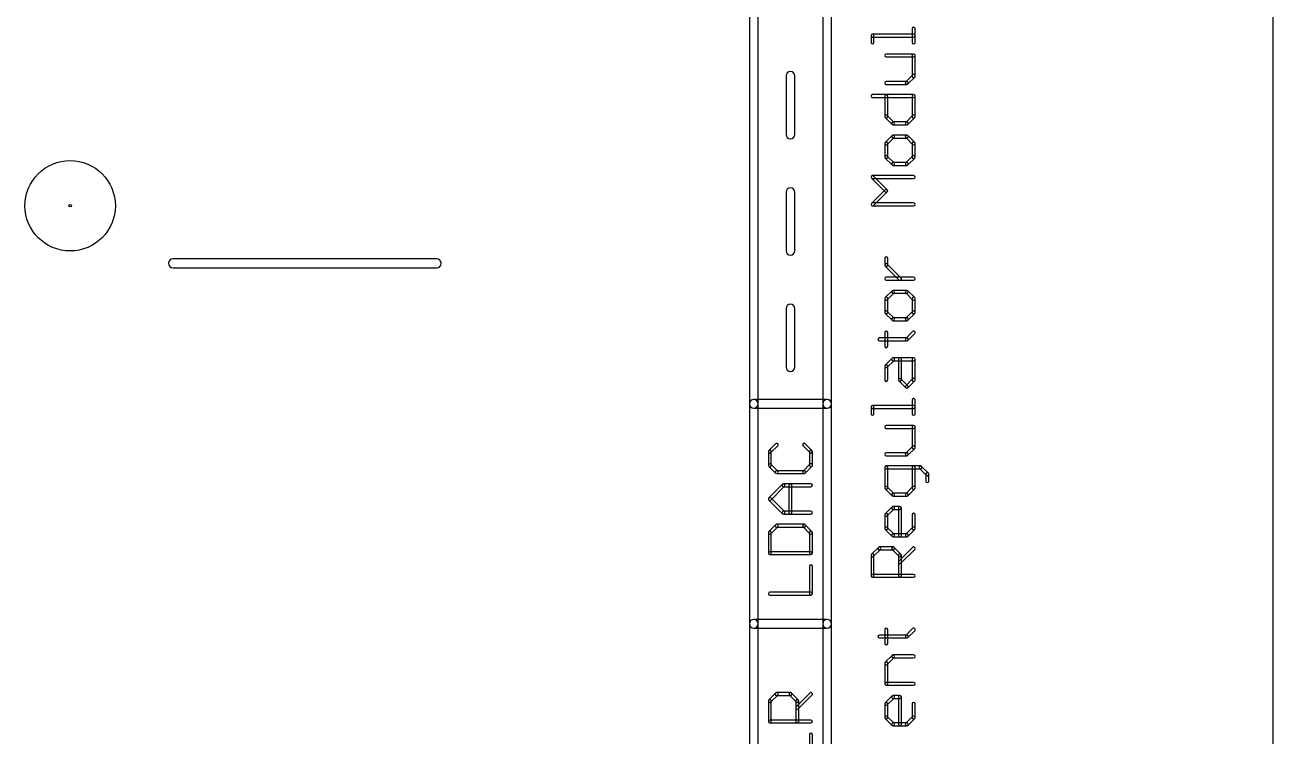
# Model space of a CAD drawing. Extents: x 0 to 11.2, y 0 to 11.2.
# Drawn here: x 10.359 to 11.21, y 4.637 to 5.122 of the extents above; entities that cross this region are included whole.
import ezdxf

# ---------------------------------------------------------------- set-up
doc = ezdxf.new("R2010")
doc.units = 0
doc.layers.add('20', color=53, linetype='CONTINUOUS')
doc.layers.add('21', color=253, linetype='CONTINUOUS')

msp = doc.modelspace()

# ---------------------------------------------------------------- linework, layer by layer
at = {"layer": '20'}
msp.add_line((11.21, 0), (11.21, 11.21), dxfattribs=at)
at = {"layer": '21'}
for points in [[(10.909, 4.864), (10.909, 6.514, 1), (10.903, 6.514), (10.903, 4.864, 1)], [(10.853, 6.464), (10.853, 4.864, 1), (10.859, 4.864), (10.859, 6.464, 1)], [(10.937976, 5.110399), (10.937976, 5.11507, 1), (10.935976, 5.11507), (10.935976, 5.110399, 1)], [(10.936976, 5.11407), (10.965, 5.11407, 1), (10.965, 5.11607), (10.936976, 5.11607, 1)], [(10.966, 5.110399), (10.966, 5.119741, 1), (10.964, 5.119741), (10.964, 5.110399, 1)], [(10.965, 5.102458), (10.946317, 5.102458, 1), (10.946317, 5.100458), (10.965, 5.100458, 1)], [(10.966, 5.087446), (10.966, 5.101458, 1), (10.964, 5.101458), (10.964, 5.087446, 1)], [(10.878, 5.087504), (10.878, 5.047583, 1), (10.884, 5.047583), (10.884, 5.087504, 1)], [(10.961036, 5.082069), (10.965707, 5.086739, 1), (10.964293, 5.088154), (10.959622, 5.083483, 1)], [(10.946317, 5.081776), (10.960329, 5.081776, 1), (10.960329, 5.083776), (10.946317, 5.083776, 1)], [(10.936976, 5.072835), (10.965, 5.072835, 1), (10.965, 5.074835), (10.936976, 5.074835, 1)], [(10.947317, 5.059823), (10.947317, 5.073835, 1), (10.945317, 5.073835), (10.945317, 5.059823, 1)], [(10.964, 5.073835), (10.964, 5.059823, 1), (10.966, 5.059823), (10.966, 5.073835, 1)], [(10.951695, 5.055859), (10.947025, 5.06053, 1), (10.94561, 5.059116), (10.950281, 5.054445, 1)], [(10.960329, 5.056152), (10.950988, 5.056152, 1), (10.950988, 5.054152), (10.960329, 5.054152, 1)], [(10.964293, 5.06053), (10.959622, 5.055859, 1), (10.961036, 5.054445), (10.965707, 5.059116, 1)], [(10.950281, 5.046918), (10.94561, 5.042248, 1), (10.947025, 5.040834), (10.951695, 5.045504, 1)], [(10.960329, 5.047211), (10.950988, 5.047211, 1), (10.950988, 5.045211), (10.960329, 5.045211, 1)], [(10.965707, 5.042248), (10.961036, 5.046918, 1), (10.959622, 5.045504), (10.964293, 5.040834, 1)], [(10.945317, 5.041541), (10.945317, 5.032199, 1), (10.947317, 5.032199), (10.947317, 5.041541, 1)], [(10.966, 5.032199), (10.966, 5.041541, 1), (10.964, 5.041541), (10.964, 5.032199, 1)], [(10.94561, 5.031492), (10.950281, 5.026822, 1), (10.951695, 5.028236), (10.947025, 5.032907, 1)], [(10.950988, 5.026529), (10.960329, 5.026529, 1), (10.960329, 5.028529), (10.950988, 5.028529, 1)], [(10.961036, 5.026822), (10.965707, 5.031492, 1), (10.964293, 5.032907), (10.959622, 5.028236, 1)], [(10.947025, 5.009954), (10.937683, 5.019295, 1), (10.936269, 5.017881), (10.94561, 5.008539, 1)], [(10.936976, 5.017588), (10.965, 5.017588, 1), (10.965, 5.019588), (10.936976, 5.019588, 1)], [(10.878, 5.008213), (10.878, 4.968291, 1), (10.884, 4.968291), (10.884, 5.008213, 1)], [(10.937683, 4.999198), (10.947025, 5.008539, 1), (10.94561, 5.009954), (10.936269, 5.000612, 1)], [(10.965, 5.000905), (10.936976, 5.000905, 1), (10.936976, 4.998905), (10.965, 4.998905, 1)], [(10.460126, 4.956772), (10.639874, 4.956772, 1), (10.639874, 4.962772), (10.460126, 4.962772, 1)], [(10.947317, 4.958603), (10.947317, 4.963274, 1), (10.945317, 4.963274), (10.945317, 4.958603, 1)], [(10.956366, 4.949969), (10.947025, 4.959311, 1), (10.94561, 4.957896), (10.954952, 4.948555, 1)], [(10.965, 4.950262), (10.946317, 4.950262, 1), (10.946317, 4.948262), (10.965, 4.948262, 1)], [(10.950281, 4.941028), (10.94561, 4.936358, 1), (10.947025, 4.934943), (10.951695, 4.939614, 1)], [(10.945317, 4.935651), (10.945317, 4.926309, 1), (10.947317, 4.926309), (10.947317, 4.935651, 1)], [(10.960329, 4.941321), (10.950988, 4.941321, 1), (10.950988, 4.939321), (10.960329, 4.939321, 1)], [(10.965707, 4.936358), (10.961036, 4.941028, 1), (10.959622, 4.939614), (10.964293, 4.934943, 1)], [(10.966, 4.926309), (10.966, 4.935651, 1), (10.964, 4.935651), (10.964, 4.926309, 1)], [(10.878, 4.928921), (10.878, 4.889, 1), (10.884, 4.889), (10.884, 4.928921, 1)], [(10.94561, 4.925602), (10.950281, 4.920932, 1), (10.951695, 4.922346), (10.947025, 4.927016, 1)], [(10.961036, 4.920932), (10.965707, 4.925602, 1), (10.964293, 4.927016), (10.959622, 4.922346, 1)], [(10.950988, 4.920639), (10.960329, 4.920639, 1), (10.960329, 4.922639), (10.950988, 4.922639, 1)], [(10.947317, 4.903223), (10.947317, 4.912564, 1), (10.945317, 4.912564), (10.945317, 4.903223, 1)], [(10.961036, 4.907186), (10.965707, 4.911857, 1), (10.964293, 4.913271), (10.959622, 4.908601, 1)], [(10.941647, 4.906894), (10.960329, 4.906894, 1), (10.960329, 4.908894), (10.941647, 4.908894, 1)], [(10.947025, 4.888904), (10.951695, 4.893575, 1), (10.950281, 4.894989), (10.94561, 4.890318, 1)], [(10.950988, 4.893282), (10.965, 4.893282, 1), (10.965, 4.895282), (10.950988, 4.895282, 1)], [(10.956659, 4.88027), (10.956659, 4.894282, 1), (10.954659, 4.894282), (10.954659, 4.88027, 1)], [(10.964, 4.894282), (10.964, 4.88027, 1), (10.966, 4.88027), (10.966, 4.894282, 1)], [(10.947317, 4.88027), (10.947317, 4.889611, 1), (10.945317, 4.889611), (10.945317, 4.88027, 1)], [(10.961036, 4.876307), (10.956366, 4.880977, 1), (10.954952, 4.879563), (10.959622, 4.874892, 1)], [(10.964293, 4.880977), (10.959622, 4.876307, 1), (10.961036, 4.874892), (10.965707, 4.879563, 1)], [(10.853, 4.864), (10.853, 4.714, 1), (10.859, 4.714), (10.859, 4.864, 1)], [(10.906, 4.867), (10.856, 4.867, 1), (10.856, 4.861), (10.906, 4.861, 1)], [(10.909, 4.714), (10.909, 4.864, 1), (10.903, 4.864), (10.903, 4.714, 1)], [(10.966, 4.857184), (10.966, 4.866525, 1), (10.964, 4.866525), (10.964, 4.857184, 1)], [(10.937976, 4.857184), (10.937976, 4.861854, 1), (10.935976, 4.861854), (10.935976, 4.857184, 1)], [(10.936976, 4.860854), (10.965, 4.860854, 1), (10.965, 4.862854), (10.936976, 4.862854, 1)], [(10.965, 4.849243), (10.946317, 4.849243, 1), (10.946317, 4.847243), (10.965, 4.847243, 1)], [(10.966, 4.834231), (10.966, 4.848243, 1), (10.964, 4.848243), (10.964, 4.834231, 1)], [(10.87094, 4.836766), (10.866269, 4.832095, 1), (10.867683, 4.830681), (10.872354, 4.835352, 1)], [(10.895707, 4.832095), (10.891036, 4.836766, 1), (10.889622, 4.835352), (10.894293, 4.830681, 1)], [(10.961036, 4.828853), (10.965707, 4.833524, 1), (10.964293, 4.834938), (10.959622, 4.830267, 1)], [(10.865976, 4.831388), (10.865976, 4.822047, 1), (10.867976, 4.822047), (10.867976, 4.831388, 1)], [(10.896, 4.822047), (10.896, 4.831388, 1), (10.894, 4.831388), (10.894, 4.822047, 1)], [(10.946317, 4.82856), (10.960329, 4.82856, 1), (10.960329, 4.83056), (10.946317, 4.83056, 1)], [(10.866269, 4.82134), (10.87094, 4.816669, 1), (10.872354, 4.818083), (10.867683, 4.822754, 1)], [(10.871647, 4.816376), (10.890329, 4.816376, 1), (10.890329, 4.818376), (10.871647, 4.818376, 1)], [(10.891036, 4.816669), (10.895707, 4.82134, 1), (10.894293, 4.822754), (10.889622, 4.818083, 1)], [(10.969671, 4.821619), (10.946317, 4.821619, 1), (10.946317, 4.819619), (10.969671, 4.819619, 1)], [(10.945317, 4.820619), (10.945317, 4.806607, 1), (10.947317, 4.806607), (10.947317, 4.820619, 1)], [(10.966, 4.806607), (10.966, 4.820619, 1), (10.964, 4.820619), (10.964, 4.806607, 1)], [(10.975048, 4.816656), (10.970378, 4.821326, 1), (10.968964, 4.819912), (10.973634, 4.815241, 1)], [(10.975341, 4.811278), (10.975341, 4.815949, 1), (10.973341, 4.815949), (10.973341, 4.811278, 1)], [(10.867683, 4.798387), (10.877025, 4.807728, 1), (10.87561, 4.809142), (10.866269, 4.799801, 1)], [(10.876317, 4.807435), (10.895, 4.807435, 1), (10.895, 4.809435), (10.876317, 4.809435, 1)], [(10.881988, 4.789753), (10.881988, 4.808435, 1), (10.879988, 4.808435), (10.879988, 4.789753, 1)], [(10.94561, 4.8059), (10.950281, 4.80123, 1), (10.951695, 4.802644), (10.947025, 4.807314, 1)], [(10.961036, 4.80123), (10.965707, 4.8059, 1), (10.964293, 4.807314), (10.959622, 4.802644, 1)], [(10.877025, 4.79046), (10.867683, 4.799801, 1), (10.866269, 4.798387), (10.87561, 4.789046, 1)], [(10.950988, 4.800937), (10.960329, 4.800937, 1), (10.960329, 4.802937), (10.950988, 4.802937, 1)], [(10.895, 4.790753), (10.876317, 4.790753, 1), (10.876317, 4.788753), (10.895, 4.788753, 1)], [(10.947025, 4.787618), (10.951695, 4.792289, 1), (10.950281, 4.793703), (10.94561, 4.789032, 1)], [(10.950988, 4.791996), (10.955659, 4.791996, 1), (10.955659, 4.793996), (10.950988, 4.793996, 1)], [(10.954659, 4.792996), (10.954659, 4.774313, 1), (10.956659, 4.774313), (10.956659, 4.792996, 1)], [(10.87094, 4.781519), (10.866269, 4.776848, 1), (10.867683, 4.775434), (10.872354, 4.780105, 1)], [(10.890329, 4.781812), (10.871647, 4.781812, 1), (10.871647, 4.779812), (10.890329, 4.779812, 1)], [(10.895707, 4.776848), (10.891036, 4.781519, 1), (10.889622, 4.780105), (10.894293, 4.775434, 1)], [(10.947317, 4.778984), (10.947317, 4.788325, 1), (10.945317, 4.788325), (10.945317, 4.778984, 1)], [(10.964, 4.788325), (10.964, 4.778984, 1), (10.966, 4.778984), (10.966, 4.788325, 1)], [(10.865976, 4.776141), (10.865976, 4.762129, 1), (10.867976, 4.762129), (10.867976, 4.776141, 1)], [(10.896, 4.762129), (10.896, 4.776141, 1), (10.894, 4.776141), (10.894, 4.762129, 1)], [(10.951695, 4.77502), (10.947025, 4.779691, 1), (10.94561, 4.778277), (10.950281, 4.773606, 1)], [(10.960329, 4.775313), (10.950988, 4.775313, 1), (10.950988, 4.773313), (10.960329, 4.773313, 1)], [(10.964293, 4.779691), (10.959622, 4.77502, 1), (10.961036, 4.773606), (10.965707, 4.778277, 1)], [(10.937683, 4.759994), (10.942354, 4.764665, 1), (10.94094, 4.766079), (10.936269, 4.761409, 1)], [(10.941647, 4.764372), (10.950988, 4.764372, 1), (10.950988, 4.766372), (10.941647, 4.766372, 1)], [(10.950281, 4.764665), (10.954952, 4.759994, 1), (10.956366, 4.761409), (10.951695, 4.766079, 1)], [(10.956366, 4.755324), (10.965707, 4.764665, 1), (10.964293, 4.766079), (10.954952, 4.756738, 1)], [(10.866976, 4.761129), (10.895, 4.761129, 1), (10.895, 4.763129), (10.866976, 4.763129, 1)], [(10.937976, 4.74669), (10.937976, 4.760702, 1), (10.935976, 4.760702), (10.935976, 4.74669, 1)], [(10.954659, 4.760702), (10.954659, 4.74669, 1), (10.956659, 4.74669), (10.956659, 4.760702, 1)], [(10.896, 4.734506), (10.896, 4.753188, 1), (10.894, 4.753188), (10.894, 4.734506, 1)], [(10.965, 4.74769), (10.936976, 4.74769, 1), (10.936976, 4.74569), (10.965, 4.74569, 1)], [(10.866976, 4.733506), (10.895, 4.733506, 1), (10.895, 4.735506), (10.866976, 4.735506, 1)], [(10.853, 4.714), (10.853, 4.564, 1), (10.859, 4.564), (10.859, 4.714, 1)], [(10.906, 4.717), (10.856, 4.717, 1), (10.856, 4.711), (10.906, 4.711, 1)], [(10.909, 4.564), (10.909, 4.714, 1), (10.903, 4.714), (10.903, 4.564, 1)], [(10.941647, 4.704321), (10.960329, 4.704321, 1), (10.960329, 4.706321), (10.941647, 4.706321, 1)], [(10.947317, 4.70065), (10.947317, 4.709992, 1), (10.945317, 4.709992), (10.945317, 4.70065, 1)], [(10.961036, 4.704614), (10.965707, 4.709285, 1), (10.964293, 4.710699), (10.959622, 4.706028, 1)], [(10.947025, 4.686332), (10.951695, 4.691002, 1), (10.950281, 4.692417), (10.94561, 4.687746, 1)], [(10.947317, 4.673027), (10.947317, 4.687039, 1), (10.945317, 4.687039), (10.945317, 4.673027, 1)], [(10.950988, 4.690709), (10.965, 4.690709, 1), (10.965, 4.692709), (10.950988, 4.692709, 1)], [(10.965, 4.674027), (10.946317, 4.674027, 1), (10.946317, 4.672027), (10.965, 4.672027, 1)], [(10.867683, 4.660681), (10.872354, 4.665352, 1), (10.87094, 4.666766), (10.866269, 4.662095, 1)], [(10.871647, 4.665059), (10.880988, 4.665059, 1), (10.880988, 4.667059), (10.871647, 4.667059, 1)], [(10.880281, 4.665352), (10.884952, 4.660681, 1), (10.886366, 4.662095), (10.881695, 4.666766, 1)], [(10.886366, 4.65601), (10.895707, 4.665352, 1), (10.894293, 4.666766), (10.884952, 4.657425, 1)], [(10.947025, 4.658708), (10.951695, 4.663379, 1), (10.950281, 4.664793), (10.94561, 4.660122, 1)], [(10.950988, 4.663086), (10.955659, 4.663086, 1), (10.955659, 4.665086), (10.950988, 4.665086, 1)], [(10.954659, 4.664086), (10.954659, 4.645403, 1), (10.956659, 4.645403), (10.956659, 4.664086, 1)], [(10.867976, 4.647376), (10.867976, 4.661388, 1), (10.865976, 4.661388), (10.865976, 4.647376, 1)], [(10.884659, 4.661388), (10.884659, 4.647376, 1), (10.886659, 4.647376), (10.886659, 4.661388, 1)], [(10.947317, 4.650074), (10.947317, 4.659415, 1), (10.945317, 4.659415), (10.945317, 4.650074, 1)], [(10.964, 4.659415), (10.964, 4.650074, 1), (10.966, 4.650074), (10.966, 4.659415, 1)], [(10.895, 4.648376), (10.866976, 4.648376, 1), (10.866976, 4.646376), (10.895, 4.646376, 1)], [(10.951695, 4.64611), (10.947025, 4.650781, 1), (10.94561, 4.649367), (10.950281, 4.644696, 1)], [(10.960329, 4.646403), (10.950988, 4.646403, 1), (10.950988, 4.644403), (10.960329, 4.644403, 1)], [(10.964293, 4.650781), (10.959622, 4.64611, 1), (10.961036, 4.644696), (10.965707, 4.649367, 1)], [(10.896, 4.619753), (10.896, 4.638435, 1), (10.894, 4.638435), (10.894, 4.619753, 1)]]:
    msp.add_lwpolyline(points, format="xyb", close=True, dxfattribs=at)
for radius in [0.030811, 0.000811]:
    msp.add_circle((10.39, 4.999), radius, dxfattribs=at)

doc.saveas('drawing.dxf')
